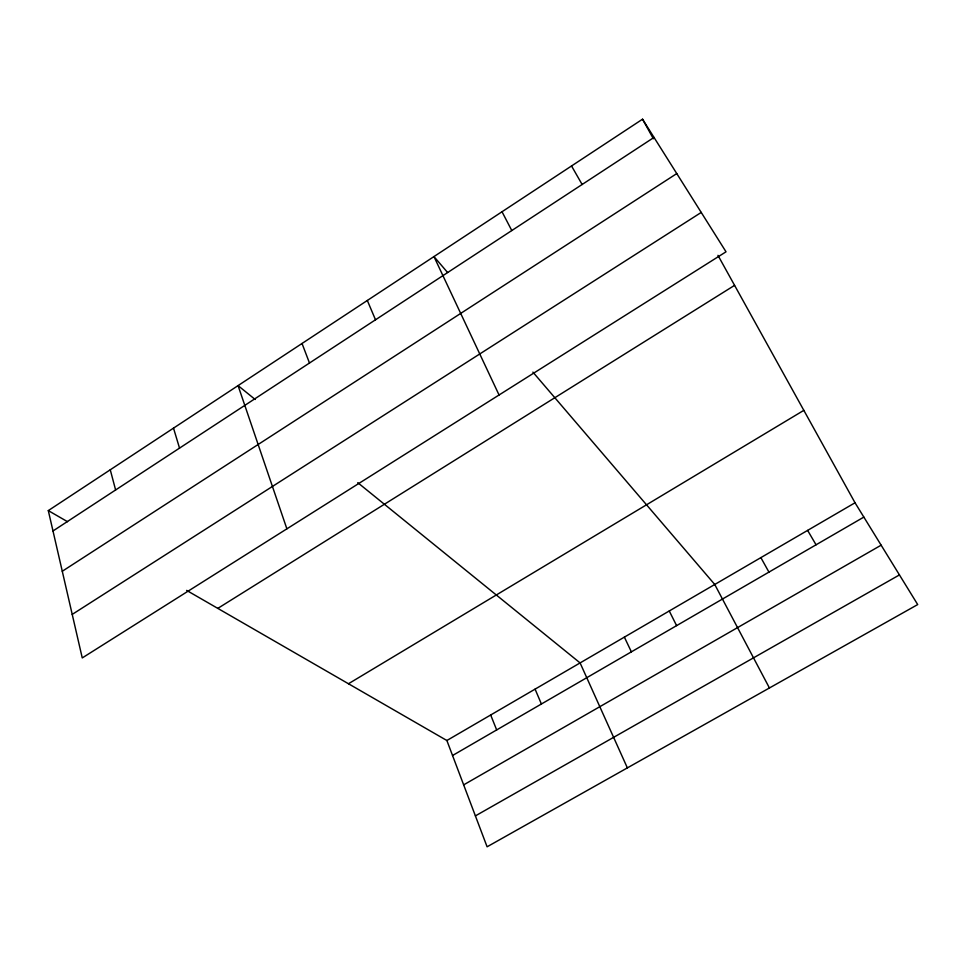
<?xml version="1.0" encoding="UTF-8"?>
<svg xmlns="http://www.w3.org/2000/svg" width="966" height="966" viewBox="0 0 966 966"><rect width="100%" height="100%" fill="white"/><g stroke="black" fill="none" stroke-linecap="round" stroke-linejoin="round"><path stroke-width="1.45" d="M48.3 510.603L642.535 119.204L726.021 251.812L82.255 657.931L48.3 510.603L67.535 521.7M52.997 530.974L654.006 137.426M62.283 571.256L676.768 173.578M72.221 614.4L701.231 212.435M217.809 608.387L734.583 285.356M348.472 683.747L803.821 410.357M446.872 740.511L855.031 502.779L917.7 604.571L487.093 846.796L446.872 740.511L186.619 590.395M452.547 755.509L863.846 517.1M463.656 784.863L881.137 545.186M475.393 815.896L899.443 574.915M255.181 399.489L238.071 385.615L286.878 528.849M357.758 482.662L580.095 662.918L627.369 767.885M447.584 272.484L433.963 256.582L499.06 394.997M532.906 372.115L714.755 584.478L769.431 687.973M807.624 530.394L816.053 544.8M571.534 165.971L582.136 184.494M760.87 557.624L768.936 572.114M642.535 119.204L653.378 138.766M717.955 255.338L855.031 502.779M502.018 211.747L511.787 230.548M669.257 610.983L676.598 625.63M624.374 637.125L631.378 651.845M535.079 689.132L541.407 703.997M367.322 300.474L375.508 319.794M490.68 714.997L496.669 729.934M302.032 343.485L309.482 363.023M173.506 428.131L179.531 448.115M110.269 469.79L115.606 489.967"/></g></svg>
